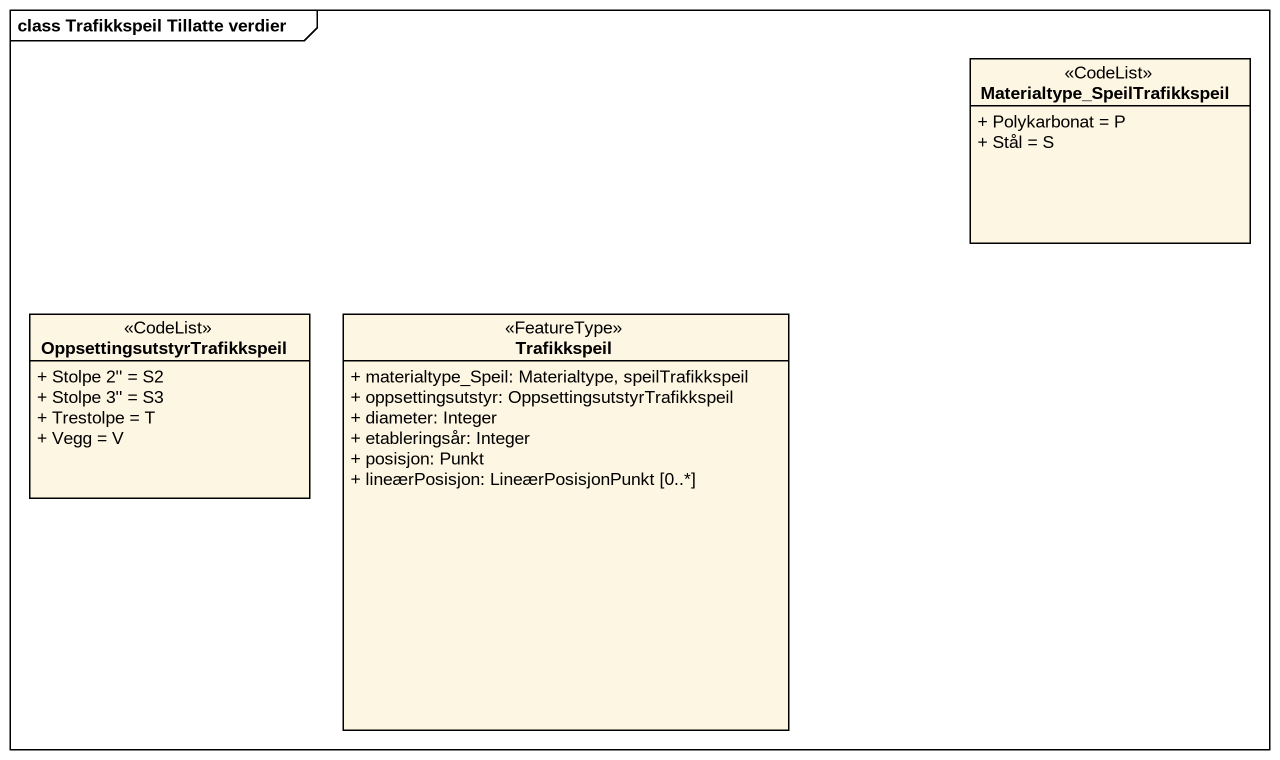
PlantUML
@startuml
mainframe class Trafikkspeil Tillatte verdier
hide circle
hide empty members
skinparam classAttributeIconSize 0
class "Materialtype_SpeilTrafikkspeil" as Materialtype <<CodeList>> {
  + Polykarbonat = P
  + Stål = S
}
class "OppsettingsutstyrTrafikkspeil" as OppsettingsutstyrTrafikkspei <<CodeList>> {
  + Stolpe 2'' = S2
  + Stolpe 3'' = S3
  + Trestolpe = T
  + Vegg = V
}
class Trafikkspeil <<FeatureType>> {
  + materialtype_Speil: Materialtype, speilTrafikkspeil
  + oppsettingsutstyr: OppsettingsutstyrTrafikkspeil
  + diameter: Integer
  + etableringsår: Integer
  + posisjon: Punkt
  + lineærPosisjon: LineærPosisjonPunkt [0..*]
}
@enduml
